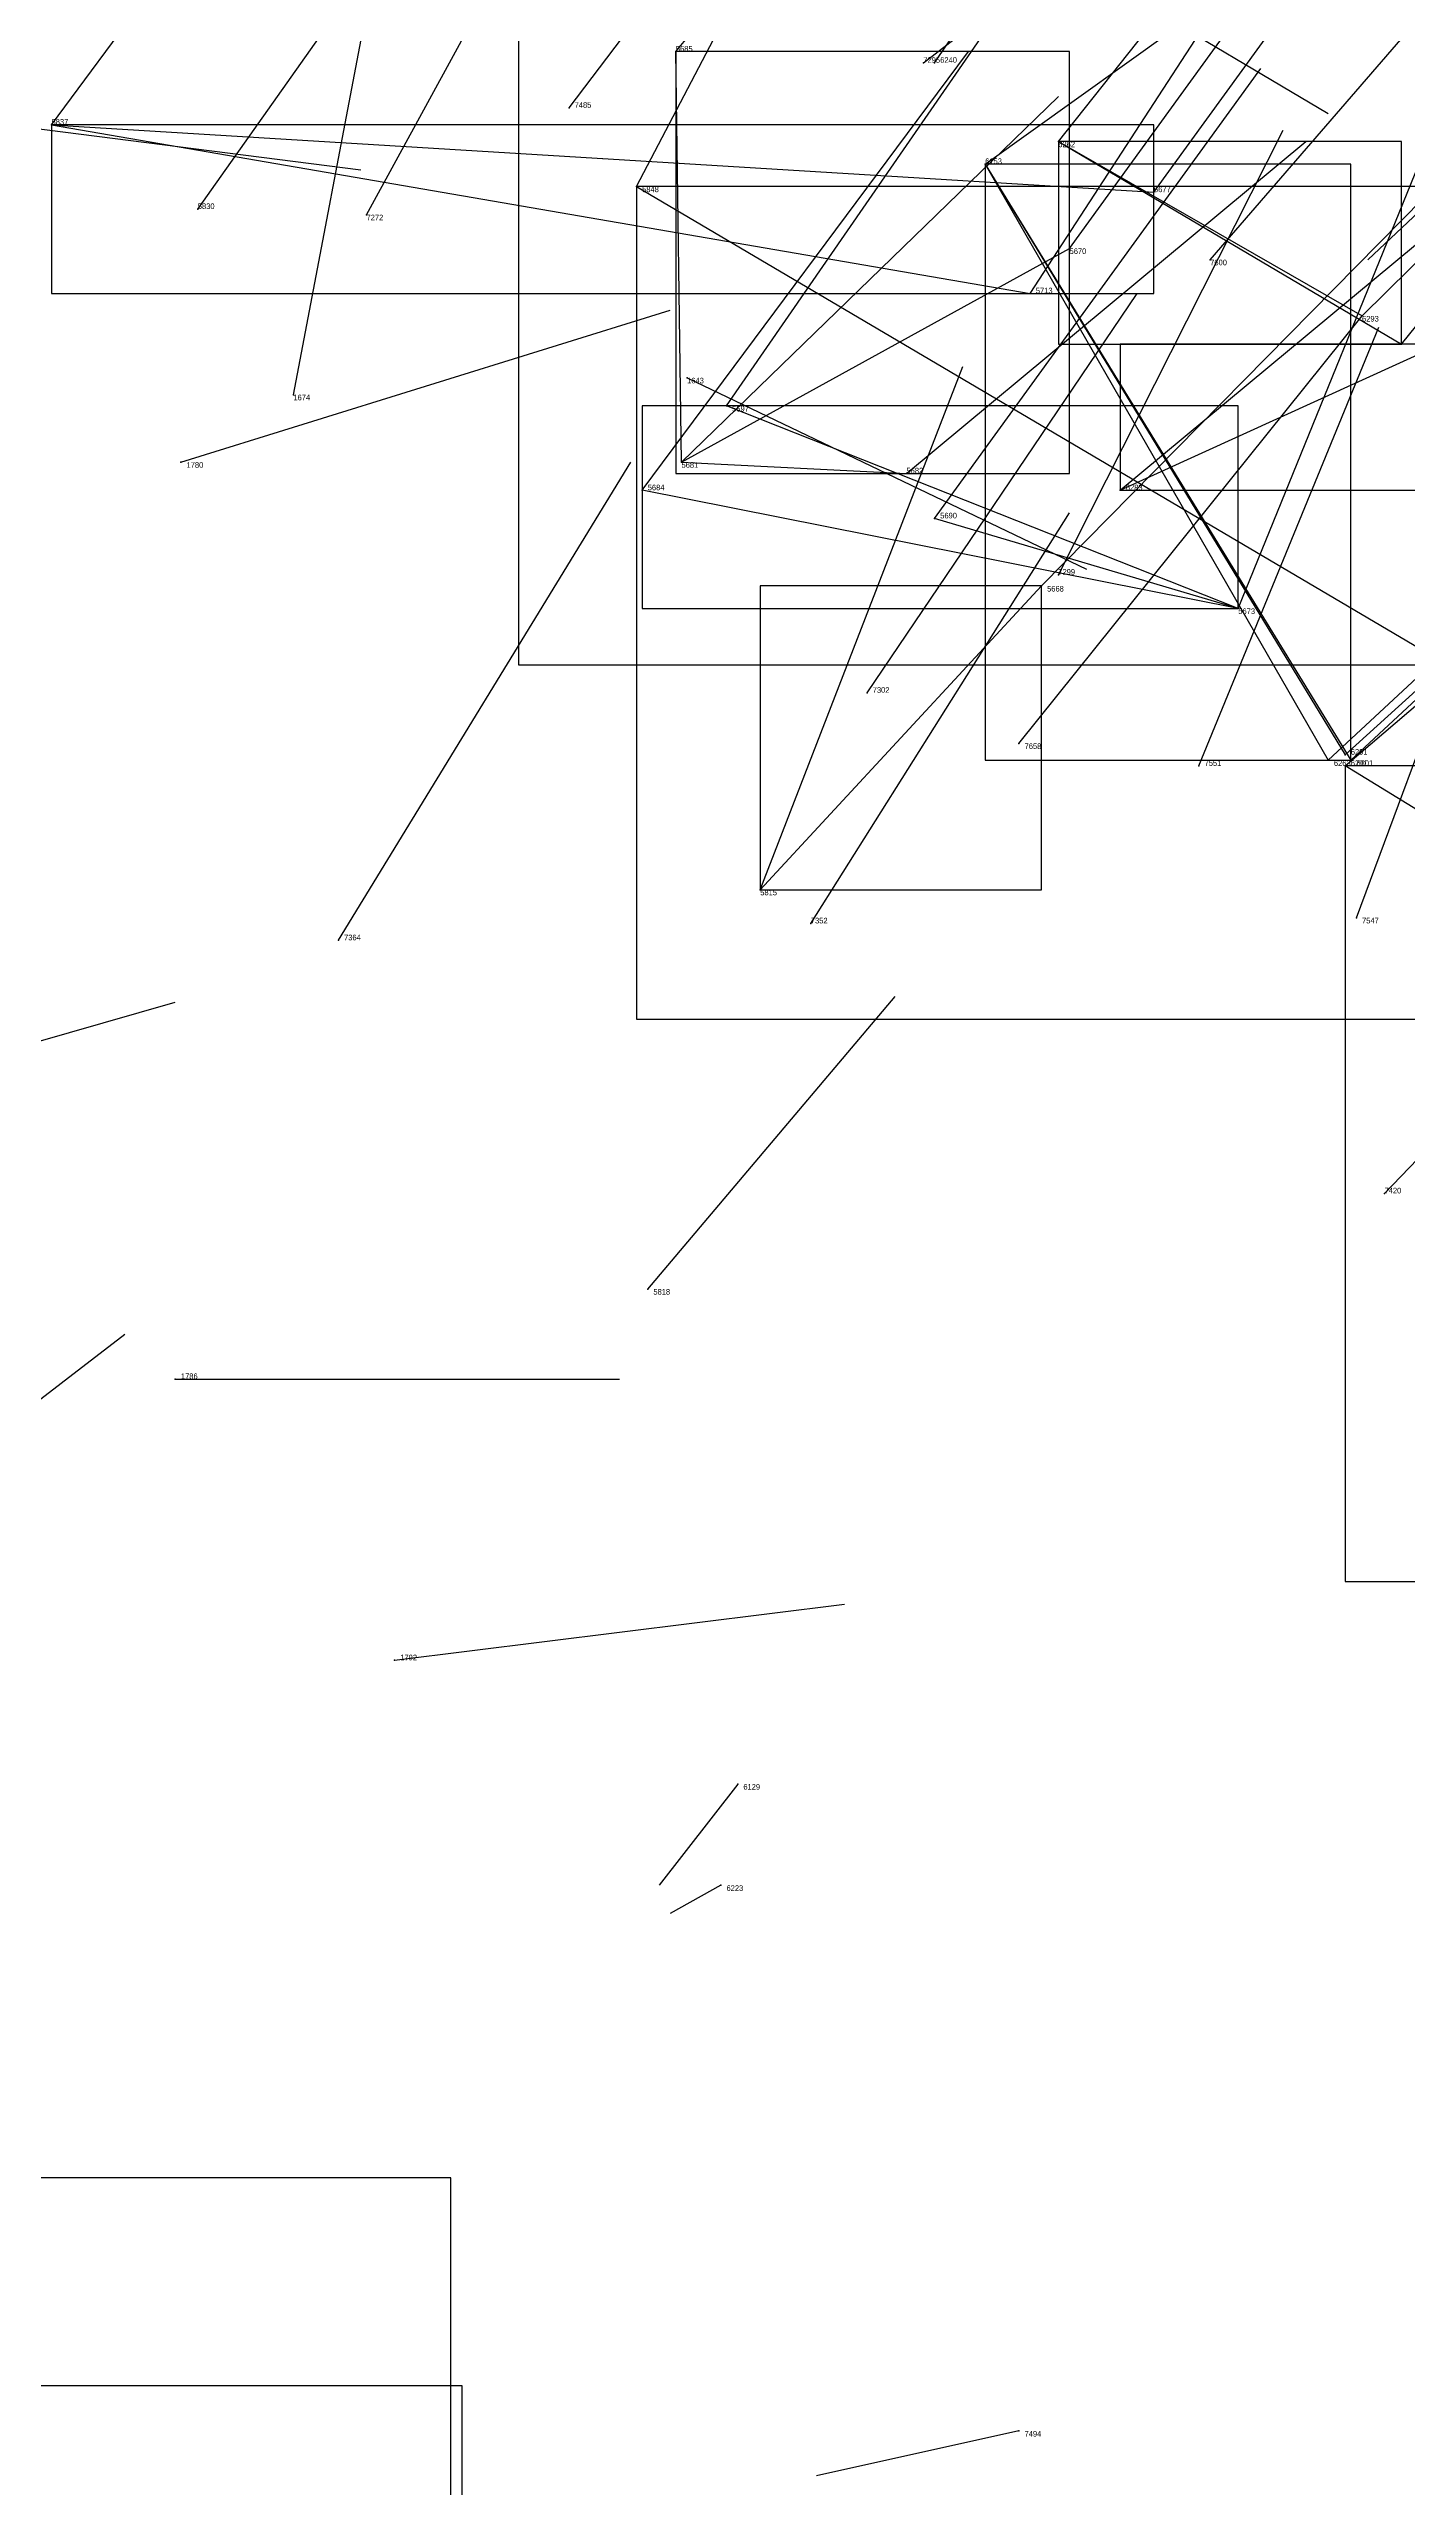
# Model space of a CAD drawing. Extents: x 59.1 to 70.8, y 600.3 to 605.1.
# Drawn here: x 66.5305 to 66.772, y 604.11 to 604.5435 of the extents above; entities that cross this region are included whole.
import ezdxf

# ---------------------------------------------------------------- set-up
doc = ezdxf.new("R2010")
doc.units = 0
for name, color, linetype in [('Clients', 3, 'CONTINUOUS'), ('Facilities', 3, 'CONTINUOUS'), ('Facilities_lines', 3, 'CONTINUOUS'), ('Min_max_boxes', 1, 'CONTINUOUS'), ('Normals', 1, 'CONTINUOUS'), ('Source_points', 5, 'CONTINUOUS'), ('Text', 3, 'CONTINUOUS')]:
    doc.layers.add(name, color=color, linetype=linetype)

msp = doc.modelspace()

# ---------------------------------------------------------------- linework, layer by layer
at = {"layer": 'Clients', "color": 5}
for p in [(66.642, 604.543, 453.403), (66.727, 604.518, 453.382), (66.712, 604.508, 453.346), (66.705, 604.5, 453.445), (66.764, 604.496, 456.605), (66.771, 604.491, 456.528), (66.651, 604.48, 453.421), (66.636, 604.465, 453.429), (66.683, 604.468, 453.433), (66.688, 604.46, 453.374), (66.707, 604.448, 453.364), (66.758, 604.417, 456.591), (66.761, 604.418, 456.668), (66.762, 604.417, 456.619), (66.761, 604.416, 456.746)]:
    msp.add_point(p, dxfattribs=at)
at = {"layer": 'Facilities', "color": 3}
for p in [(66.686, 604.541, 458.563), (66.688, 604.541, 456.89), (66.531, 604.53, 453.653), (66.623, 604.533, 459.743), (66.71, 604.527, 456.821), (66.697, 604.523, 457.297), (66.635, 604.519, 453.513), (66.557, 604.515, 453.516), (66.587, 604.514, 461.597), (66.737, 604.506, 458.501), (66.574, 604.482, 452.962), (66.644, 604.485, 452.382), (66.554, 604.47, 448.464), (66.643, 604.47, 453.491), (66.721, 604.465, 456.801), (66.71, 604.45, 462.24), (66.742, 604.444, 453.272), (66.676, 604.429, 462.159), (66.703, 604.42, 459.866), (66.735, 604.416, 462.314), (66.657, 604.394, 453.684), (66.666, 604.388, 461.988), (66.763, 604.389, 462.375), (66.582, 604.385, 461.789), (66.768, 604.34, 460.041), (66.637, 604.323, 453.742), (66.553, 604.307, 448.442), (66.592, 604.257, 448.544), (66.653, 604.235, 457.509), (66.65, 604.217, 457.441), (66.703, 604.12, 458.877)]:
    msp.add_point(p, dxfattribs=at)
at = {"layer": 'Facilities_lines', "color": 3}
for p, q in [((66.643, 604.47, 453.491), (66.642, 604.543, 453.403)), ((66.531, 604.53, 453.653), (66.727, 604.518, 453.382)), ((66.531, 604.53, 453.653), (66.705, 604.5, 453.445)), ((66.71, 604.527, 456.821), (66.771, 604.491, 456.528)), ((66.71, 604.527, 456.821), (66.764, 604.496, 456.605)), ((66.697, 604.523, 457.297), (66.758, 604.417, 456.591)), ((66.697, 604.523, 457.297), (66.761, 604.418, 456.668)), ((66.697, 604.523, 457.297), (66.762, 604.417, 456.619)), ((66.635, 604.519, 453.513), (66.886, 604.371, 453.255)), ((66.643, 604.47, 453.491), (66.712, 604.508, 453.346)), ((66.721, 604.465, 456.801), (66.778, 604.491, 456.452)), ((66.742, 604.444, 453.272), (66.651, 604.48, 453.421)), ((66.643, 604.47, 453.491), (66.683, 604.468, 453.433)), ((66.742, 604.444, 453.272), (66.636, 604.465, 453.429)), ((66.742, 604.444, 453.272), (66.688, 604.46, 453.374)), ((66.657, 604.394, 453.684), (66.707, 604.448, 453.364)), ((66.901, 604.33, 456.216), (66.761, 604.416, 456.746))]:
    msp.add_line(p, q, dxfattribs=at)
at = {"layer": 'Min_max_boxes', "color": 1}
for p, q in [((66.614, 604.66, 456.658), (66.614, 604.434, 456.658)), ((66.614, 604.66, 457.285), (66.614, 604.434, 457.285)), ((66.712, 604.543, 453.346), (66.642, 604.543, 453.346)), ((66.642, 604.543, 453.346), (66.642, 604.468, 453.346)), ((66.712, 604.543, 453.491), (66.642, 604.543, 453.491)), ((66.642, 604.543, 453.491), (66.642, 604.468, 453.491)), ((66.642, 604.543, 453.346), (66.642, 604.543, 453.491)), ((66.712, 604.468, 453.346), (66.712, 604.543, 453.346)), ((66.712, 604.468, 453.491), (66.712, 604.543, 453.491)), ((66.712, 604.543, 453.346), (66.712, 604.543, 453.491)), ((66.727, 604.53, 453.382), (66.531, 604.53, 453.382)), ((66.531, 604.53, 453.382), (66.531, 604.5, 453.382)), ((66.727, 604.53, 453.653), (66.531, 604.53, 453.653)), ((66.531, 604.53, 453.653), (66.531, 604.5, 453.653)), ((66.531, 604.53, 453.382), (66.531, 604.53, 453.653)), ((66.727, 604.5, 453.382), (66.727, 604.53, 453.382)), ((66.727, 604.5, 453.653), (66.727, 604.53, 453.653)), ((66.727, 604.53, 453.382), (66.727, 604.53, 453.653)), ((66.771, 604.527, 456.528), (66.71, 604.527, 456.528)), ((66.71, 604.527, 456.528), (66.71, 604.491, 456.528)), ((66.771, 604.527, 456.821), (66.71, 604.527, 456.821)), ((66.71, 604.527, 456.821), (66.71, 604.491, 456.821)), ((66.71, 604.527, 456.528), (66.71, 604.527, 456.821)), ((66.771, 604.491, 456.528), (66.771, 604.527, 456.528)), ((66.771, 604.491, 456.821), (66.771, 604.527, 456.821)), ((66.771, 604.527, 456.528), (66.771, 604.527, 456.821)), ((66.762, 604.523, 456.591), (66.697, 604.523, 456.591)), ((66.697, 604.523, 456.591), (66.697, 604.417, 456.591)), ((66.762, 604.523, 457.297), (66.697, 604.523, 457.297)), ((66.697, 604.523, 457.297), (66.697, 604.417, 457.297)), ((66.697, 604.523, 456.591), (66.697, 604.523, 457.297)), ((66.762, 604.417, 456.591), (66.762, 604.523, 456.591)), ((66.762, 604.417, 457.297), (66.762, 604.523, 457.297)), ((66.762, 604.523, 456.591), (66.762, 604.523, 457.297)), ((66.886, 604.519, 453.255), (66.635, 604.519, 453.255)), ((66.635, 604.519, 453.255), (66.635, 604.371, 453.255)), ((66.886, 604.519, 453.513), (66.635, 604.519, 453.513)), ((66.635, 604.519, 453.513), (66.635, 604.371, 453.513)), ((66.635, 604.519, 453.255), (66.635, 604.519, 453.513)), ((66.531, 604.5, 453.382), (66.727, 604.5, 453.382)), ((66.531, 604.5, 453.653), (66.727, 604.5, 453.653)), ((66.531, 604.5, 453.382), (66.531, 604.5, 453.653)), ((66.727, 604.5, 453.382), (66.727, 604.5, 453.653)), ((66.71, 604.491, 456.528), (66.771, 604.491, 456.528)), ((66.71, 604.491, 456.821), (66.771, 604.491, 456.821)), ((66.71, 604.491, 456.528), (66.71, 604.491, 456.821)), ((66.778, 604.491, 456.452), (66.721, 604.491, 456.452)), ((66.721, 604.491, 456.452), (66.721, 604.465, 456.452)), ((66.778, 604.491, 456.801), (66.721, 604.491, 456.801)), ((66.721, 604.491, 456.801), (66.721, 604.465, 456.801)), ((66.721, 604.491, 456.452), (66.721, 604.491, 456.801)), ((66.771, 604.491, 456.528), (66.771, 604.491, 456.821)), ((66.742, 604.48, 453.272), (66.636, 604.48, 453.272)), ((66.636, 604.48, 453.272), (66.636, 604.444, 453.272)), ((66.742, 604.48, 453.429), (66.636, 604.48, 453.429)), ((66.636, 604.48, 453.429), (66.636, 604.444, 453.429)), ((66.636, 604.48, 453.272), (66.636, 604.48, 453.429)), ((66.742, 604.444, 453.272), (66.742, 604.48, 453.272)), ((66.742, 604.444, 453.429), (66.742, 604.48, 453.429)), ((66.742, 604.48, 453.272), (66.742, 604.48, 453.429)), ((66.642, 604.468, 453.346), (66.712, 604.468, 453.346)), ((66.642, 604.468, 453.491), (66.712, 604.468, 453.491)), ((66.642, 604.468, 453.346), (66.642, 604.468, 453.491)), ((66.712, 604.468, 453.346), (66.712, 604.468, 453.491)), ((66.721, 604.465, 456.452), (66.778, 604.465, 456.452)), ((66.721, 604.465, 456.801), (66.778, 604.465, 456.801)), ((66.721, 604.465, 456.452), (66.721, 604.465, 456.801)), ((66.707, 604.448, 453.364), (66.657, 604.448, 453.364)), ((66.657, 604.448, 453.364), (66.657, 604.394, 453.364)), ((66.707, 604.448, 453.684), (66.657, 604.448, 453.684)), ((66.657, 604.448, 453.684), (66.657, 604.394, 453.684)), ((66.657, 604.448, 453.364), (66.657, 604.448, 453.684)), ((66.707, 604.394, 453.364), (66.707, 604.448, 453.364)), ((66.707, 604.394, 453.684), (66.707, 604.448, 453.684)), ((66.707, 604.448, 453.364), (66.707, 604.448, 453.684)), ((66.636, 604.444, 453.272), (66.742, 604.444, 453.272)), ((66.636, 604.444, 453.429), (66.742, 604.444, 453.429)), ((66.636, 604.444, 453.272), (66.636, 604.444, 453.429)), ((66.742, 604.444, 453.272), (66.742, 604.444, 453.429)), ((66.614, 604.434, 456.658), (66.892, 604.434, 456.658)), ((66.614, 604.434, 457.285), (66.892, 604.434, 457.285)), ((66.614, 604.434, 456.658), (66.614, 604.434, 457.285)), ((66.697, 604.417, 456.591), (66.762, 604.417, 456.591)), ((66.697, 604.417, 457.297), (66.762, 604.417, 457.297)), ((66.697, 604.417, 456.591), (66.697, 604.417, 457.297)), ((66.762, 604.417, 456.591), (66.762, 604.417, 457.297)), ((66.961, 604.416, 455.94), (66.761, 604.416, 455.94)), ((66.761, 604.416, 455.94), (66.761, 604.271, 455.94)), ((66.961, 604.416, 456.746), (66.761, 604.416, 456.746)), ((66.761, 604.416, 456.746), (66.761, 604.271, 456.746)), ((66.761, 604.416, 455.94), (66.761, 604.416, 456.746)), ((66.657, 604.394, 453.364), (66.707, 604.394, 453.364)), ((66.657, 604.394, 453.684), (66.707, 604.394, 453.684)), ((66.657, 604.394, 453.364), (66.657, 604.394, 453.684)), ((66.707, 604.394, 453.364), (66.707, 604.394, 453.684)), ((66.635, 604.371, 453.255), (66.886, 604.371, 453.255)), ((66.635, 604.371, 453.513), (66.886, 604.371, 453.513)), ((66.635, 604.371, 453.255), (66.635, 604.371, 453.513)), ((66.761, 604.271, 455.94), (66.961, 604.271, 455.94)), ((66.761, 604.271, 456.746), (66.961, 604.271, 456.746)), ((66.761, 604.271, 455.94), (66.761, 604.271, 456.746)), ((66.602, 604.165, 452.226), (66.354, 604.165, 452.226)), ((66.602, 604.165, 452.54), (66.354, 604.165, 452.54)), ((66.602, 603.937, 452.226), (66.602, 604.165, 452.226)), ((66.602, 603.937, 452.54), (66.602, 604.165, 452.54)), ((66.602, 604.165, 452.226), (66.602, 604.165, 452.54)), ((66.604, 604.128, 452.276), (66.41, 604.128, 452.276)), ((66.604, 604.128, 452.479), (66.41, 604.128, 452.479)), ((66.604, 603.971, 452.276), (66.604, 604.128, 452.276)), ((66.604, 603.971, 452.479), (66.604, 604.128, 452.479)), ((66.604, 604.128, 452.276), (66.604, 604.128, 452.479))]:
    msp.add_line(p, q, dxfattribs=at)
at = {"layer": 'Normals', "color": 1}
for p, q in [((66.688, 604.541, 456.89), (66.744, 604.623, 456.876)), ((66.642, 604.543, 453.403), (66.704, 604.618, 453.427)), ((66.623, 604.533, 459.743), (66.683, 604.612, 459.756)), ((66.635, 604.519, 453.513), (66.681, 604.607, 453.518)), ((66.531, 604.53, 453.653), (66.585, 604.603, 453.696)), ((66.71, 604.527, 456.821), (66.772, 604.605, 456.816)), ((66.587, 604.514, 461.597), (66.635, 604.602, 461.599)), ((66.686, 604.541, 458.563), (66.765, 604.602, 458.568)), ((66.727, 604.518, 453.382), (66.785, 604.598, 453.398)), ((66.557, 604.515, 453.516), (66.61, 604.59, 453.556)), ((66.712, 604.508, 453.346), (66.77, 604.588, 453.362)), ((66.672, 604.583, 457.607), (66.758, 604.532, 457.61)), ((66.697, 604.523, 457.297), (66.778, 604.581, 457.287)), ((66.705, 604.5, 453.445), (66.759, 604.583, 453.46)), ((66.737, 604.506, 458.501), (66.801, 604.58, 458.523)), ((66.574, 604.482, 452.962), (66.591, 604.571, 452.92)), ((66.771, 604.491, 456.528), (66.834, 604.569, 456.531)), ((66.764, 604.496, 456.605), (66.835, 604.566, 456.609)), ((66.83, 604.567, 458.952), (66.765, 604.506, 458.998)), ((66.651, 604.48, 453.421), (66.707, 604.561, 453.438)), ((66.636, 604.465, 453.429), (66.694, 604.543, 453.451)), ((66.688, 604.46, 453.374), (66.746, 604.54, 453.39)), ((66.643, 604.47, 453.491), (66.71, 604.535, 453.527)), ((66.742, 604.444, 453.272), (66.779, 604.535, 453.255)), ((66.507, 604.532, 449.052), (66.586, 604.522, 449.113)), ((66.71, 604.45, 462.24), (66.75, 604.529, 462.193)), ((66.721, 604.465, 456.801), (66.798, 604.529, 456.8)), ((66.683, 604.468, 453.433), (66.754, 604.527, 453.471)), ((66.707, 604.448, 453.364), (66.775, 604.517, 453.388)), ((66.676, 604.429, 462.159), (66.724, 604.5, 462.108)), ((66.554, 604.47, 448.464), (66.641, 604.497, 448.423)), ((66.703, 604.42, 459.866), (66.764, 604.496, 459.89)), ((66.735, 604.416, 462.314), (66.767, 604.494, 462.261)), ((66.657, 604.394, 453.684), (66.693, 604.487, 453.684)), ((66.644, 604.485, 452.382), (66.715, 604.451, 452.443)), ((66.758, 604.417, 456.591), (66.831, 604.485, 456.595)), ((66.761, 604.418, 456.668), (66.835, 604.485, 456.672)), ((66.762, 604.417, 456.619), (66.835, 604.485, 456.623)), ((66.761, 604.416, 456.746), (66.837, 604.481, 456.747)), ((66.582, 604.385, 461.789), (66.634, 604.47, 461.787)), ((66.666, 604.388, 461.988), (66.712, 604.461, 461.937)), ((66.763, 604.389, 462.375), (66.789, 604.459, 462.309)), ((66.768, 604.34, 460.041), (66.837, 604.412, 460.047)), ((66.497, 604.358, 453.682), (66.553, 604.374, 453.763)), ((66.637, 604.323, 453.742), (66.681, 604.375, 453.815)), ((66.466, 604.255, 461.437), (66.544, 604.315, 461.419)), ((66.553, 604.307, 448.442), (66.632, 604.307, 448.381)), ((66.592, 604.257, 448.544), (66.672, 604.267, 448.485)), ((66.653, 604.235, 457.509), (66.639, 604.217, 457.606)), ((66.65, 604.217, 457.441), (66.641, 604.212, 457.541)), ((66.703, 604.12, 458.877), (66.667, 604.112, 458.97))]:
    msp.add_line(p, q, dxfattribs=at)
at = {"layer": 'Source_points', "color": 5}
for p in [(66.642, 604.543, 453.403), (66.686, 604.541, 458.563), (66.688, 604.541, 456.89), (66.531, 604.53, 453.653), (66.623, 604.533, 459.743), (66.71, 604.527, 456.821), (66.697, 604.523, 457.297), (66.635, 604.519, 453.513), (66.727, 604.518, 453.382), (66.557, 604.515, 453.516), (66.587, 604.514, 461.597), (66.712, 604.508, 453.346), (66.737, 604.506, 458.501), (66.705, 604.5, 453.445), (66.764, 604.496, 456.605), (66.771, 604.491, 456.528), (66.574, 604.482, 452.962), (66.644, 604.485, 452.382), (66.651, 604.48, 453.421), (66.554, 604.47, 448.464), (66.643, 604.47, 453.491), (66.636, 604.465, 453.429), (66.683, 604.468, 453.433), (66.721, 604.465, 456.801), (66.688, 604.46, 453.374), (66.707, 604.448, 453.364), (66.71, 604.45, 462.24), (66.742, 604.444, 453.272), (66.676, 604.429, 462.159), (66.703, 604.42, 459.866), (66.758, 604.417, 456.591), (66.761, 604.418, 456.668), (66.762, 604.417, 456.619), (66.735, 604.416, 462.314), (66.761, 604.416, 456.746), (66.657, 604.394, 453.684), (66.666, 604.388, 461.988), (66.763, 604.389, 462.375), (66.582, 604.385, 461.789), (66.768, 604.34, 460.041), (66.637, 604.323, 453.742), (66.553, 604.307, 448.442), (66.592, 604.257, 448.544), (66.653, 604.235, 457.509), (66.65, 604.217, 457.441), (66.703, 604.12, 458.877)]:
    msp.add_point(p, dxfattribs=at)

# ---------------------------------------------------------------- texts
at = {"layer": 'Text', "color": 3}
for s, p in [('5685', (66.642, 604.543, 453.403)), ('7295', (66.686, 604.541, 458.563)), ('6240', (66.689, 604.541, 456.89)), ('7485', (66.624, 604.533, 459.743)), ('5837', (66.531, 604.53, 453.653)), ('6262', (66.71, 604.526, 456.821)), ('6153', (66.697, 604.523, 457.297)), ('5830', (66.557, 604.515, 453.516)), ('5848', (66.636, 604.518, 453.513)), ('5677', (66.727, 604.518, 453.382)), ('7272', (66.587, 604.513, 461.597)), ('5670', (66.712, 604.507, 453.346)), ('7600', (66.737, 604.505, 458.501)), ('5713', (66.706, 604.5, 453.445)), ('6293', (66.764, 604.495, 456.605)), ('1674', (66.574, 604.481, 452.962)), ('1643', (66.644, 604.484, 452.382)), ('5697', (66.652, 604.479, 453.421)), ('1780', (66.555, 604.469, 448.464)), ('5681', (66.643, 604.469, 453.491)), ('5682', (66.683, 604.468, 453.433)), ('5684', (66.637, 604.465, 453.429)), ('6283', (66.722, 604.465, 456.801)), ('5690', (66.689, 604.46, 453.374)), ('7299', (66.71, 604.45, 462.24)), ('5668', (66.708, 604.447, 453.364)), ('5673', (66.742, 604.443, 453.272)), ('7302', (66.677, 604.429, 462.159)), ('7658', (66.704, 604.419, 459.866)), ('7551', (66.736, 604.416, 462.314)), ('6263', (66.759, 604.416, 456.591)), ('6291', (66.762, 604.418, 456.668)), ('6281', (66.762, 604.416, 456.746)), ('6301', (66.763, 604.416, 456.619)), ('5815', (66.657, 604.393, 453.684)), ('7364', (66.583, 604.385, 461.789)), ('7352', (66.666, 604.388, 461.988)), ('7547', (66.764, 604.388, 462.375)), ('7420', (66.768, 604.34, 460.041)), ('5818', (66.638, 604.322, 453.742)), ('1786', (66.554, 604.307, 448.442)), ('1792', (66.593, 604.257, 448.544)), ('6129', (66.654, 604.234, 457.509)), ('6223', (66.651, 604.216, 457.441)), ('7494', (66.704, 604.119, 458.877))]:
    msp.add_text(s, height=0.001, dxfattribs=at).set_placement(p)

doc.saveas('drawing.dxf')
